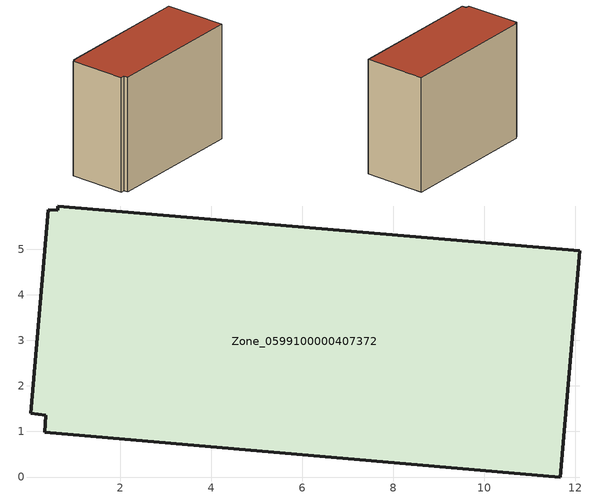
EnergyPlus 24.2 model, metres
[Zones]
Zone_0599100000407372
 floor ground (C_G): 0.42,5.88 0.62,5.86 0.63,5.96 12.09,4.97 11.66,0 0.33,0.99 0.36,1.36 0.03,1.4 z0
 wall outside (C_F): 11.66,0 12.09,4.97 0.63,5.96 0.62,5.86 0.42,5.88 0.03,1.4 0.36,1.36 0.33,0.99 11.66,0 z0:9.46
 roof outside (C_R): 0.62,5.86 0.42,5.88 0.03,1.4 0.36,1.36 0.33,0.99 11.66,0 12.09,4.97 0.63,5.96 z9.46
[BUILDING]
Pand.0599100000407372: North Axis=0; Terrain=City; Loads Convergence Tolerance Value=0.04; Temperature Convergence Tolerance Value=0.4; Solar Distribution=FullExterior; Maximum Number of Warmup Days=25; Minimum Number of Warmup Days=1
[Site:Location]
Rotterdam.The.Hague.AP_ZH_NLD Design_Conditions: Latitude=51.96; Longitude=4.45; Time Zone=1; Elevation=-4.5
[SITE:GROUNDTEMPERATURE:BUILDINGSURFACE]
18, 18, 18, 18, 18, 18, 18, 18, 18, 18, 18, 18
[MATERIAL] Thermal Absorptance=0.9; Solar Absorptance=0.7; Visible Absorptance=0.7
Name | Roughness | Thickness | Conductivity | Density | Specific Heat
G.TI.1992-2005 | MediumSmooth | 0.15 | 0.06 | 540 | 1210
F.TI.1992-2005 | Rough | 0.3 | 0.12 | 1920 | 840
R.TI.1992-2005 | MediumRough | 0.2 | 0.08 | 1500 | 1000
[CONSTRUCTION]
C_G: G.TI.1992-2005
C_F: F.TI.1992-2005
C_R: R.TI.1992-2005
[ZONE]
Zone_0599100000407372: Type=1; Multiplier=1; Ceiling Height=Autocalculate; Volume=Autocalculate; Floor Area=autocalculate; Part of Total Floor Area=Yes
[ZONEINFILTRATION:DESIGNFLOWRATE]
Infil_Zone_0599100000407372: Zone or ZoneList or Space or SpaceList=Zone_0599100000407372; Schedule=AlwaysOn; Design Flow Rate Calculation Method=Flow/Area; Flow Rate per Floor Area=0.0015; Constant Term Coefficient=1; Temperature Term Coefficient=0; Velocity Term Coefficient=0; Velocity Squared Term Coefficient=0
[HVACTEMPLATE:ZONE:IDEALLOADSAIRSYSTEM]
Zone_0599100000407372: Maximum Heating Supply Air Temperature=50; Minimum Cooling Supply Air Temperature=13; Maximum Heating Supply Air Humidity Ratio=0.0156; Minimum Cooling Supply Air Humidity Ratio=0.0077; Heating Limit=NoLimit; Cooling Limit=NoLimit; Dehumidification Control Type=ConstantSensibleHeatRatio; Cooling Sensible Heat Ratio=0.7; Dehumidification Setpoint=60; Humidification Control Type=None; Humidification Setpoint=30; Outdoor Air Method=None; Outdoor Air Flow Rate per Person=0.00944; Outdoor Air Flow Rate per Zone Floor Area=0; Outdoor Air Flow Rate per Zone=0; Demand Controlled Ventilation Type=None; Outdoor Air Economizer Type=NoEconomizer; Heat Recovery Type=None; Sensible Heat Recovery Effectiveness=0.7; Latent Heat Recovery Effectiveness=0.65
[ZONECONTROL:THERMOSTAT]
ThermostatControl_Zone_0599100000407372: Zone or ZoneList=Zone_0599100000407372; Control Type Schedule=DualSetpointControlType; Control 1=Thermostat_Zone_0599100000407372; Temperature Difference Between Cutout And Setpoint=0
[THERMOSTATSETPOINT:DUALSETPOINT]
Thermostat_Zone_0599100000407372: Heating Setpoint Temperature Schedule=HeatingSetpoint_Zone_0599100000407372; Cooling Setpoint Temperature Schedule=CoolingSetpoint_Zone_0599100000407372
[SCHEDULE:COMPACT]
HeatingSetpoint_Zone_0599100000407372: Through: 12/31, For: AllDays, Until: 24:00, 21
CoolingSetpoint_Zone_0599100000407372: Through: 12/31, For: AllDays, Until: 24:00, 24
DualSetpointControlType: Through: 12/31, For: AllDays, Until: 24:00, 4
AlwaysOn: Through: 12/31, For: AllDays, Until: 24:00, 1
